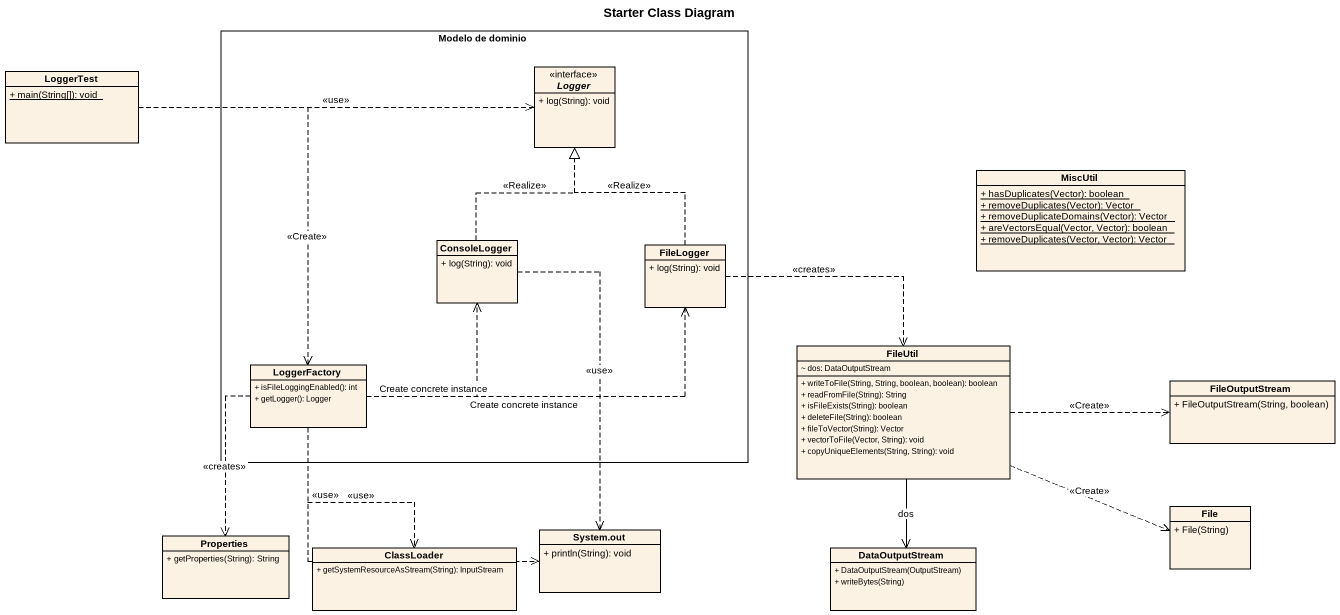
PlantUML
@startuml
title Starter Class Diagram
hide circle
hide empty members
skinparam classAttributeIconSize 0
rectangle "Modelo de dominio" as Modelo_de_dominio {
  interface Logger <<interface>> {
    + log(String): void
  }
  class ConsoleLogger {
    + log(String): void
  }
  class FileLogger {
    + log(String): void
  }
  class LoggerFactory {
    + isFileLoggingEnabled(): int
    + getLogger(): Logger
  }
}
class LoggerTest {
  {static} + main(String[]): void
}
class MiscUtil {
  {static} + hasDuplicates(Vector): boolean
  {static} + removeDuplicates(Vector): Vector
  {static} + removeDuplicateDomains(Vector): Vector
  {static} + areVectorsEqual(Vector, Vector): boolean
  {static} + removeDuplicates(Vector, Vector): Vector
}
class FileUtil {
  ~ dos: DataOutputStream
  + writeToFile(String, String, boolean, boolean): boolean
  + readFromFile(String): String
  + isFileExists(String): boolean
  + deleteFile(String): boolean
  + fileToVector(String): Vector
  + vectorToFile(Vector, String): void
  + copyUniqueElements(String, String): void
}
class FileOutputStream {
  + FileOutputStream(String, boolean)
}
class "System.out" as System_out {
  + println(String): void
}
class "File" as File_ {
  + File(String)
}
class Properties {
  + getProperties(String): String
}
class ClassLoader {
  + getSystemResourceAsStream(String): InputStream
}
class DataOutputStream {
  + DataOutputStream(OutputStream)
  + writeBytes(String)
}
LoggerTest .right.> Logger : <<use>>
LoggerTest ..> LoggerFactory : <<Create>>
ConsoleLogger .up.|> Logger : <<Realize>>
ConsoleLogger ..> System_out : <<use>>
FileLogger .up.|> Logger : <<Realize>>
FileLogger ..> FileUtil : <<creates>>
LoggerFactory .up.> ConsoleLogger : Create concrete instance
LoggerFactory .right.> FileLogger : Create concrete instance
LoggerFactory .right.> System_out : <<use>>
LoggerFactory ..> Properties : <<creates>>
LoggerFactory ..> ClassLoader : <<use>>
FileUtil .right.> FileOutputStream : <<Create>>
FileUtil .right.> File_ : <<Create>>
FileUtil --> DataOutputStream : dos
@enduml
